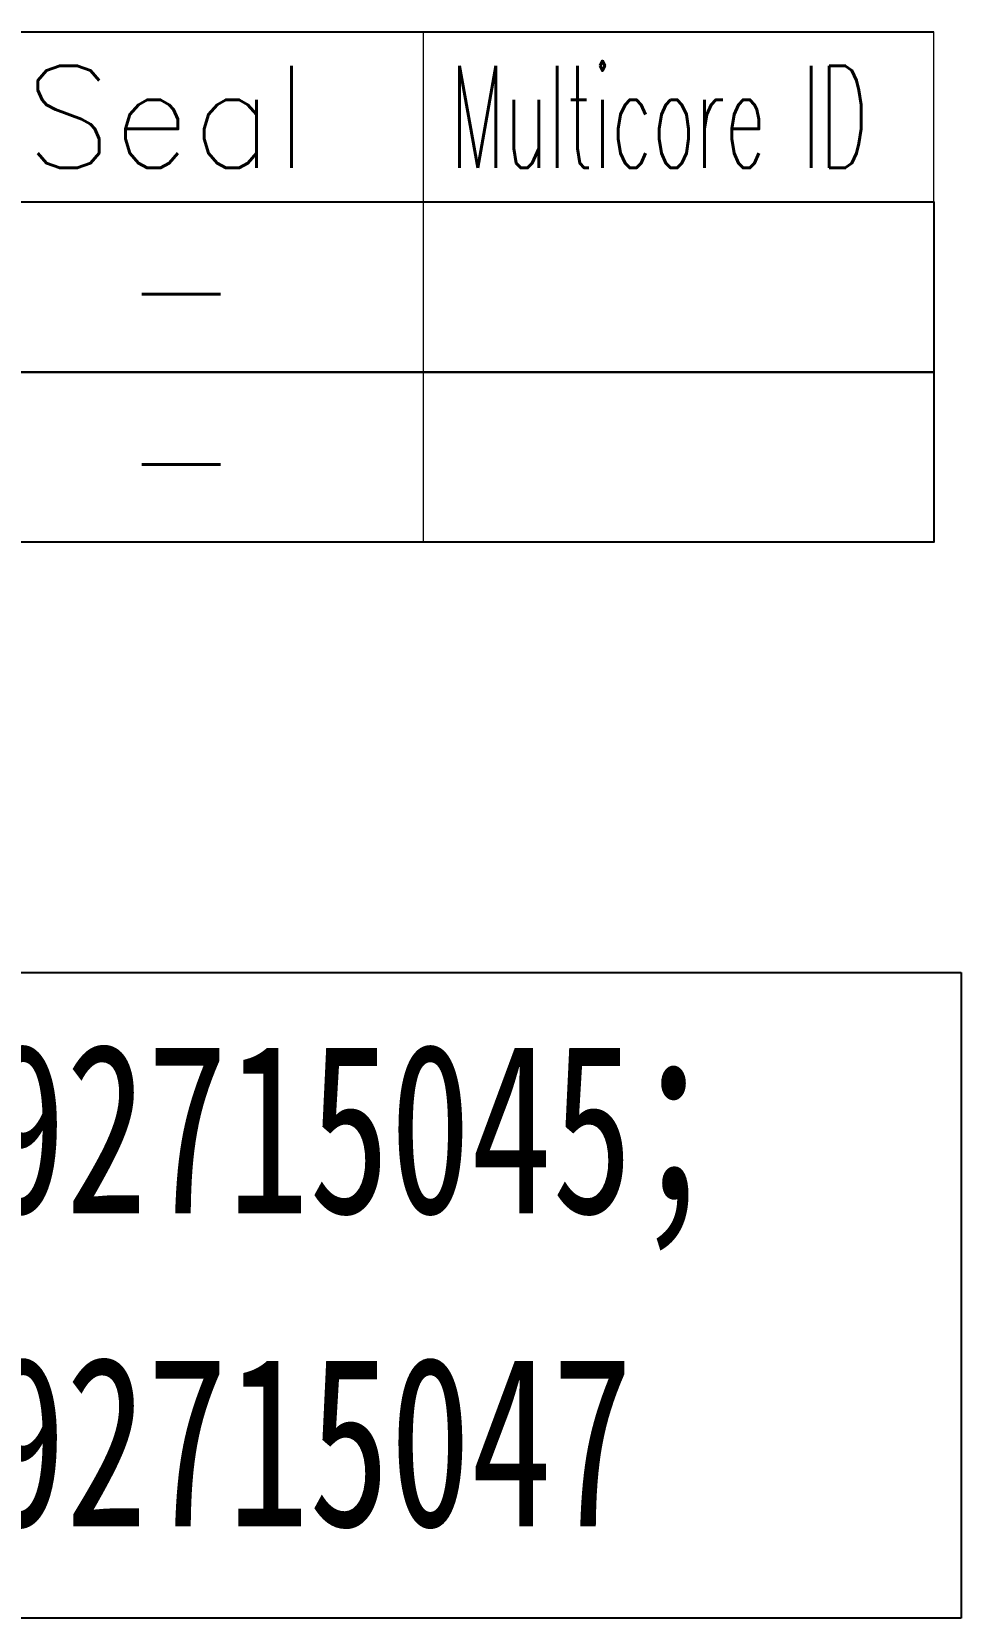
# Model space of a CAD drawing. Header units: inches. Extents: x 47316 to 59086, y 3141 to 11743.
# Drawn here: x 54573.79 to 54601.11, y 8504.79 to 8551.4 of the extents above; entities that cross this region are included whole.
import ezdxf

# ---------------------------------------------------------------- set-up
doc = ezdxf.new("R2010")
doc.units = ezdxf.units.IN
doc.header["$MEASUREMENT"] = 0
doc.styles.add('MtX_FangSong_GB2312', font='')
doc.styles.get("Standard").update_dxf_attribs({"font": ''})
doc.styles.get('MtX_FangSong_GB2312').set_extended_font_data('FangSong_GB2312')
doc.styles.get('Standard').set_extended_font_data('SimSun')

msp = doc.modelspace()

# ---------------------------------------------------------------- linework, layer by layer
at = {"color": 0, "linetype": 'Continuous', "lineweight": -2}
for p, q in [((54517.797, 8551.396), (54600.297, 8551.396)), ((54517.797, 8546.396), (54600.297, 8546.396))]:
    msp.add_line(p, q, dxfattribs=at)
at = {"color": 7, "linetype": 'Continuous', "lineweight": 15}
for p, q in [((54585.297, 8546.396), (54585.297, 8551.396)), ((54600.297, 8546.396), (54600.297, 8551.396))]:
    msp.add_line(p, q, dxfattribs=at)
at = {"color": 102, "linetype": 'Continuous', "lineweight": 15}
for p, q in [((54585.297, 8541.396), (54585.297, 8546.396)), ((54585.297, 8536.396), (54585.297, 8541.396))]:
    msp.add_line(p, q, dxfattribs=at)
at = {"color": 1}
for p, q in [((54511.748, 8523.759), (54601.106, 8523.759)), ((54601.106, 8523.759), (54601.106, 8504.787)), ((54601.106, 8504.787), (54511.748, 8504.787))]:
    msp.add_line(p, q, dxfattribs=at)
at = {"color": 0, "linetype": 'Continuous', "lineweight": -2}
for points in [[(54517.797, 8541.396), (54517.797, 8546.396), (54600.297, 8546.396), (54600.297, 8541.396)], [(54517.797, 8536.396), (54517.797, 8541.396), (54600.297, 8541.396), (54600.297, 8536.396)]]:
    msp.add_lwpolyline(points, close=True, dxfattribs=at)

# ---------------------------------------------------------------- texts
at = {"color": 0, "lineweight": -2, "style": 'MtX_FangSong_GB2312', "width": 0.7}
for s, p in [('零件6608063791使用天线8892715045；', (54515.193, 8516.687)), ('零件8890545659使用天线8892715047', (54515.193, 8507.489))]:
    msp.add_text(s, height=5, rotation=360, dxfattribs=at).set_placement(p)
at = {"color": 7, "linetype": 'Continuous', "lineweight": 15, "char_height": 3, "attachment_point": 1}
for s, insert, width in [('\\Fromans.shx;\\W1.0000000000;\\T1.0000000000;\\o\\lSeal', (54573.583, 8550.396), 9.28571), ('\\Fromans.shx;\\W0.5185185185;\\T1.0000000000;\\o\\lMulticore ID', (54586.094, 8550.396), 14)]:
    msp.add_mtext(s, dxfattribs=dict(at, insert=insert, width=width))
at = {"color": 140, "linetype": 'Continuous', "lineweight": 15, "char_height": 3, "width": 3.71429, "attachment_point": 1}
for insert in [(54576.512, 8545.396), (54576.512, 8540.396)]:
    msp.add_mtext('\\Fromans.shx;\\W1.0000000000;\\T1.0000000000;\\o\\l-', dxfattribs=dict(at, insert=insert))

doc.saveas('drawing.dxf')
